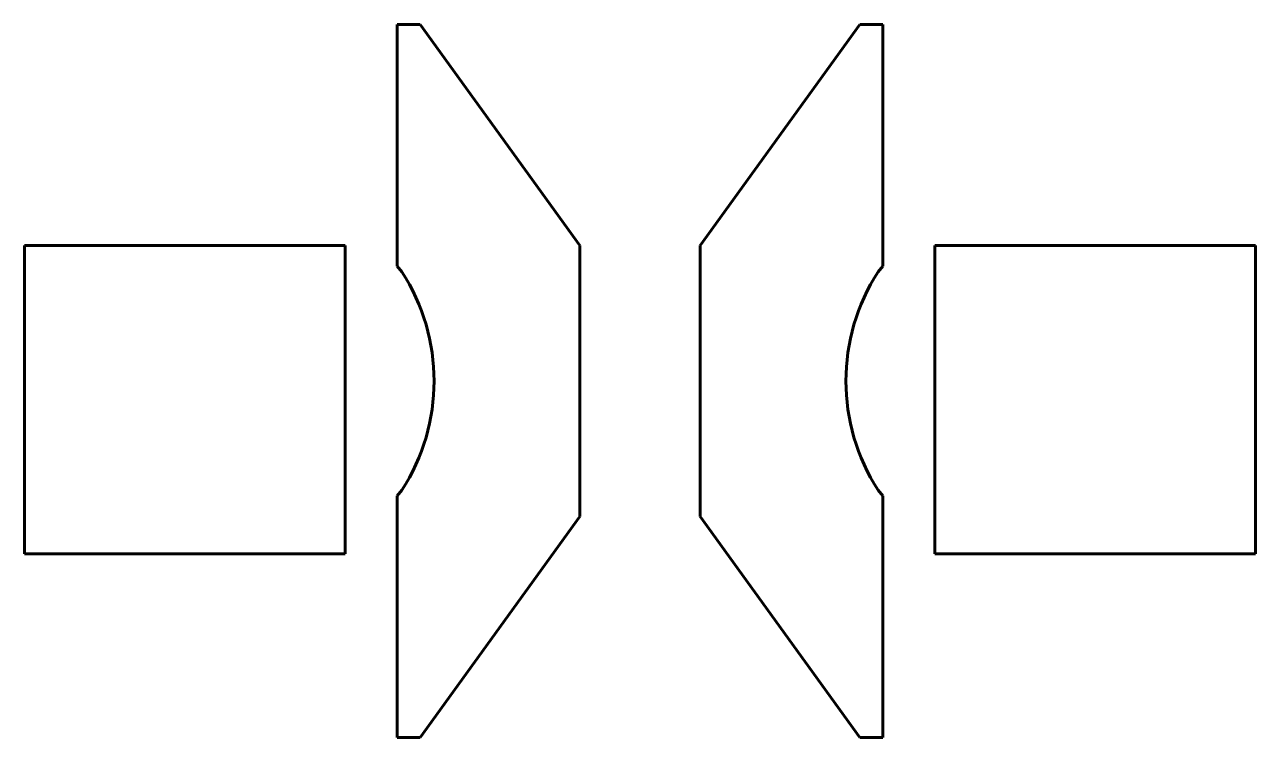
# Model space of a CAD drawing. Header units: millimetres. Extents: x -830 to 168, y -289 to 289.
import ezdxf

# ---------------------------------------------------------------- set-up
doc = ezdxf.new("R2010")
doc.units = ezdxf.units.MM
doc.linetypes.add('K5LT_BASIC', pattern=[0])

msp = doc.modelspace()

# ---------------------------------------------------------------- linework, layer by layer
at = {"color": 5, "linetype": 'K5LT_BASIC', "lineweight": 60, "true_color": 0x0000ff}
for p, q in [((-528, 93.08), (-528, 289.14)), ((-528, 289.14), (-509.51, 289.14)), ((-509.51, 289.14), (-380, 109.81)), ((-152.65, 289.14), (-282.17, 109.81)), ((-134.17, 289.14), (-152.65, 289.14)), ((-134.17, 93.08), (-134.17, 289.14)), ((-570.25, 109.81), (-830.25, 109.81)), ((-830.25, 109.81), (-830.25, -140.19)), ((-570.25, 109.81), (-570.25, -140.19)), ((-380, 109.81), (-380, -109.81)), ((-282.17, 109.81), (-282.17, -109.81)), ((-91.91, 109.81), (168.09, 109.81)), ((-91.91, 109.81), (-91.91, -140.19)), ((168.09, 109.81), (168.09, -140.19)), ((-524.16, 88.6), (-528, 93.08)), ((-138.01, 88.6), (-134.17, 93.08)), ((-528, -93.08), (-524.16, -88.6)), ((-134.17, -93.08), (-138.01, -88.6)), ((-528, -289.14), (-528, -93.08)), ((-134.17, -289.14), (-134.17, -93.08)), ((-380, -109.81), (-509.51, -289.14)), ((-282.17, -109.81), (-152.65, -289.14)), ((-570.25, -140.19), (-830.25, -140.19)), ((-91.91, -140.19), (168.09, -140.19)), ((-509.51, -289.14), (-528, -289.14)), ((-152.65, -289.14), (-134.17, -289.14))]:
    msp.add_line(p, q, dxfattribs=at)
for centre, start, end in [((-662.17, 0), 327.30048, 32.69952), ((0, 0), 147.30048, 212.69952)]:
    msp.add_arc(centre, 164, start, end, dxfattribs=at)

doc.saveas('drawing.dxf')
